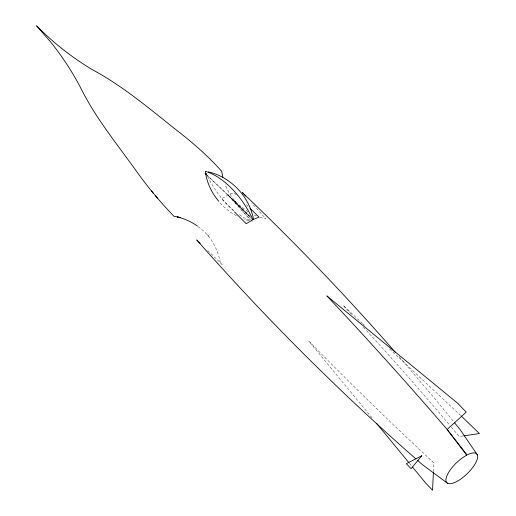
<?xml version="1.0" encoding="UTF-8"?>
<svg xmlns="http://www.w3.org/2000/svg" width="516" height="516" viewBox="0 0 516 516"><rect width="100%" height="100%" fill="white"/><g stroke="black" fill="none" stroke-linecap="round" stroke-linejoin="round"><path stroke-width="0.39" stroke-dasharray="2.58 1.94" d="M433.427 471.708L433.846 462.858A2766.218 1620.137 62.8 0 1 308.813 341.108L373.171 419.263M463.104 435.962L459.221 436.536A2766.218 1996.546 21.7 0 0 450.61 426.255M260.019 217.359L266.05 219.029L251.866 203.13M248.654 220.629L243.462 218.939M254.214 215.075L256.387 215.933M236.38 215.707C229.826 212.308 224.067 207.458 219.248 201.885M248.041 211.766L238.695 204.768L234.322 200.292L235.664 201.911C231.168 196.59 227.324 190.63 224.963 184.051M198.176 226.601L204.201 231.549L208.503 236.096L207.155 234.477C213.817 242.385 218.378 252.001 220.222 262.186L222.183 264.547L207.716 250.563M205.761 174.073L249.434 215.662M362.548 323.596L343.179 305.453A2766.218 1996.546 21.7 0 1 352.493 315.424M363.135 324.145L364.309 325.248M389.548 348.887L460.575 415.406M206.819 175.072L228.027 194.964L250.292 216.778M236.193 194.751L233.909 192.52L228.027 194.964L221.564 198.86L233.322 210.728M246.467 204.82L248.183 206.503M250.086 216.862L228.027 194.964L250.092 219.693M252.098 219.261L228.027 194.964L252.24 221.364M399.087 356.646L435.936 399.977L453.945 422.017M409.433 463.303L411.987 466.406M363.38 327.183A2766.218 1996.546 21.7 0 1 450.1 425.648M249.602 220.345A68.841 40.319 62.8 0 1 238.289 213.959M233.69 210.412A68.841 40.319 62.8 0 1 206.961 175.066"/><path stroke-width="0.77" d="M433.388 472.508L432.55 490.2L425.777 483.15L412.497 467.025M252.659 219.829L246.196 223.725L234.445 211.857M253.15 219.571L259.032 217.126L249.899 208.18M463.884 435.852L479.422 433.556L461.162 415.961M208.393 171.873C231.091 177.136 249.557 196.738 253.569 219.674M197.531 226.163C191.442 221.699 184.38 218.707 177.085 216.843L180.477 217.642L173.989 216.275C160.457 202.324 147.976 187.347 136.663 171.538C117.454 144.564 96.079 118.686 81.206 88.907C72.588 72.234 62.275 56.438 50.51 41.815L36.578 25.8C53.129 42.589 71.776 57.302 91.977 69.46C123.537 86.327 150.795 109.863 178.762 131.89C194.068 143.88 208.793 156.78 221.712 171.331L222.886 177.414M447.43 483.202L422.552 464.774L417.741 460.511M415.928 458.918C338.199 390.793 265.031 317.495 196.719 239.934L200.189 243.288M205.761 174.073L205.058 173.415L206.232 174.518M245.558 196.061L242.404 192.532C295.797 243.5 346.971 296.816 395.469 352.467M151.504 190.965L153.471 193.339M155.426 195.667L157.419 198.073M376.745 423.604L408.917 462.684M454.454 422.636L460.033 429.473L477.416 454.964M218.765 201.272C211.56 192.836 206.69 182.341 205.297 171.306L207.587 172.009A68.841 40.319 62.8 0 1 252.917 219.674M205.987 173.486L206.432 174.743L205.987 173.486M466.638 455.138L463.039 457.395A20.782 7.663 -43.9 0 0 446.888 482.795A20.782 7.663 -43.9 0 0 473.108 466.98A20.782 7.663 -43.9 0 0 467.096 454.944L447.14 429.454A2766.218 1620.137 62.8 0 0 326.822 295.861L457.602 403.183L466.219 412.149L447.14 429.454L466.638 455.138M421.772 455.776L411.091 468.67L406.331 463.71L421.772 455.776"/></g></svg>
